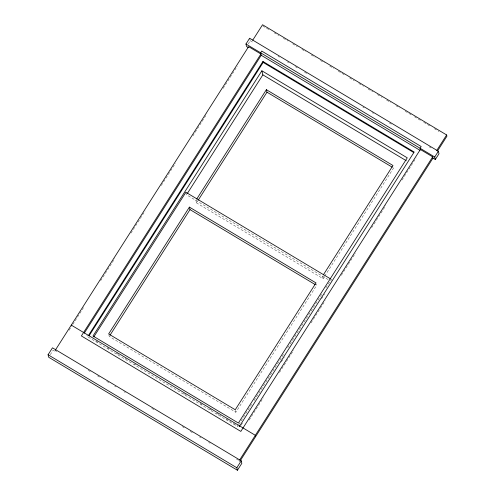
<?xml version="1.0" encoding="UTF-8"?>
<svg xmlns="http://www.w3.org/2000/svg" width="495" height="495" viewBox="0 0 495 495"><rect width="100%" height="100%" fill="white"/><g stroke="black" fill="none" stroke-linecap="round" stroke-linejoin="round"><path stroke-width="0.37" stroke-dasharray="2.48 1.86" d="M50.28 354.723L53.083 350.324L55.428 351.728L55.124 350.479L57.111 351.667M248.199 43.937L250.241 40.739L249.629 38.239M69.096 330.264L71.583 326.36M72.827 324.404L84.459 306.145M100.652 280.714L114.772 258.538M130.971 233.108L145.091 210.932M161.283 185.501L175.403 163.331M192.846 135.939L206.966 113.77M223.165 88.339L237.284 66.163M324.349 276.736L323.105 278.685L196.49 202.882L197.734 200.927M108.931 335.195L109.234 336.439L235.849 412.248L316.621 285.417L316.317 284.167M324.763 276.086L393.599 167.997L393.141 166.128M238.751 424.592L251.608 404.396M254.102 400.486L283.555 354.234M287.706 347.719L322.14 293.646M325.877 287.781L331.266 279.31L331.57 280.56M241.121 425.069L242.779 422.464M281.333 361.925L284.235 357.365M321.546 298.782L324.448 294.222M249.152 420.063L263.272 397.887M279.471 372.457L293.591 350.287M311.033 322.895L325.153 300.725M341.346 275.294L355.466 253.118M371.665 227.688L385.784 205.512M401.977 180.081L416.103 157.911M262.864 26L269.484 29.96M274.119 32.738L278.753 35.51M283.387 38.288L288.022 41.06M292.656 43.838L297.291 46.61M301.931 49.389L305.904 51.765M311.2 54.933L315.173 57.315M320.469 60.483L324.442 62.865M329.738 66.033L333.71 68.415M338.345 71.187L344.966 75.153M349.6 77.925L354.234 80.704M358.869 83.476L363.503 86.254M368.138 89.026L372.772 91.804M377.407 94.576L382.041 97.354M386.675 100.126L390.648 102.502M395.95 105.676L399.923 108.052M405.219 111.227L411.178 114.791M414.488 116.777L420.447 120.341M423.757 122.327L429.716 125.891M434.35 128.669L438.985 131.441M278.103 56.35L279.428 57.148M287.372 61.9L288.696 62.692M295.317 66.658L297.303 67.846M304.586 72.208L306.572 73.396M362.854 107.093L364.178 107.885M372.122 112.643L373.447 113.435M389.336 122.952L391.322 124.14M429.06 146.73L431.046 147.925M250.241 40.739L252.586 42.143L252.283 40.893M328.123 279.564L186.497 194.77L185.891 192.277M86.823 335.486L87.999 336.185M95.956 340.95L98.61 342.54M107.236 347.707L109.222 348.895M116.517 353.263L118.509 354.457M125.142 358.43L126.473 359.221M134.43 363.986L135.754 364.778M183.515 393.377L186.169 394.961M200.098 403.301L202.752 404.891M209.385 408.864L212.039 410.454M216.68 413.232L221.327 416.01M225.968 418.795L230.614 421.573M233.263 423.163L237.909 425.941M88.228 337.12L238.138 426.876M88.228 370.297L90.214 371.491M97.503 375.847L99.489 377.035M106.772 381.397L108.758 382.586M114.716 386.156L116.04 386.948M123.985 391.706L125.309 392.498M151.792 408.356L153.778 409.544M182.247 426.591L184.233 427.779M190.191 431.343L193.508 433.329M199.466 436.893L200.791 437.691M208.735 442.443L210.059 443.235M236.542 459.094L238.528 460.282M322.499 276.191L323.105 278.685M195.878 200.382L196.49 202.882M235.397 410.38L235.849 412.248M239.19 460.678L239.493 461.928"/><path stroke-width="0.74" d="M48.071 354.748L52.476 347.824L241.232 460.839L241.838 463.332L237.433 470.25L48.677 357.242L48.071 354.748L236.827 467.756L237.433 470.25M248.329 47.557L246.566 46.499L245.959 44.006L249.629 38.239L438.384 151.247L438.997 153.747L435.322 159.508L432.976 158.109L432.673 156.859L420.366 149.49L420.057 148.24L421.158 146.514L261.719 51.053L260.618 52.779L261.224 55.273L420.007 150.338M55.124 350.479L248.608 46.66L260.921 54.029L81.384 335.944L240.83 431.405L420.366 149.49M252.691 40.25L262.56 24.75L446.626 134.949L446.929 136.199L437.475 151.049M84.311 333.079L261.224 55.273M88.413 335.536L262.938 61.479L414.179 152.027L239.233 426.733M89.057 335.82L263.167 62.413L262.938 61.479M261.88 70.797L92.992 335.994L238.367 423.033L407.255 157.837L261.88 70.797L262.864 74.856L406.259 160.708M93.784 336.903L185.891 192.277L330.604 278.914M187.333 193.465L262.864 74.856M189.399 207.114L108.628 333.946L235.243 409.755L316.014 282.923L189.399 207.114L190.006 209.608L315.296 284.625M110.063 335.14L190.006 209.608M196.707 199.083L266.372 89.694L392.987 165.503L323.328 274.892M198.149 200.277L266.978 92.188L266.372 89.694M239.605 460.028L432.673 156.859M436.757 150.449L446.626 134.949M240.322 460.628L432.976 158.109M236.827 467.756L241.232 460.839M435.322 159.508L434.715 157.014L438.384 151.247M245.959 44.006L434.715 157.014M263.167 62.413L413.746 152.565M266.978 92.188L392.269 167.205M71.28 325.11L255.346 435.315L255.649 436.559"/></g></svg>
